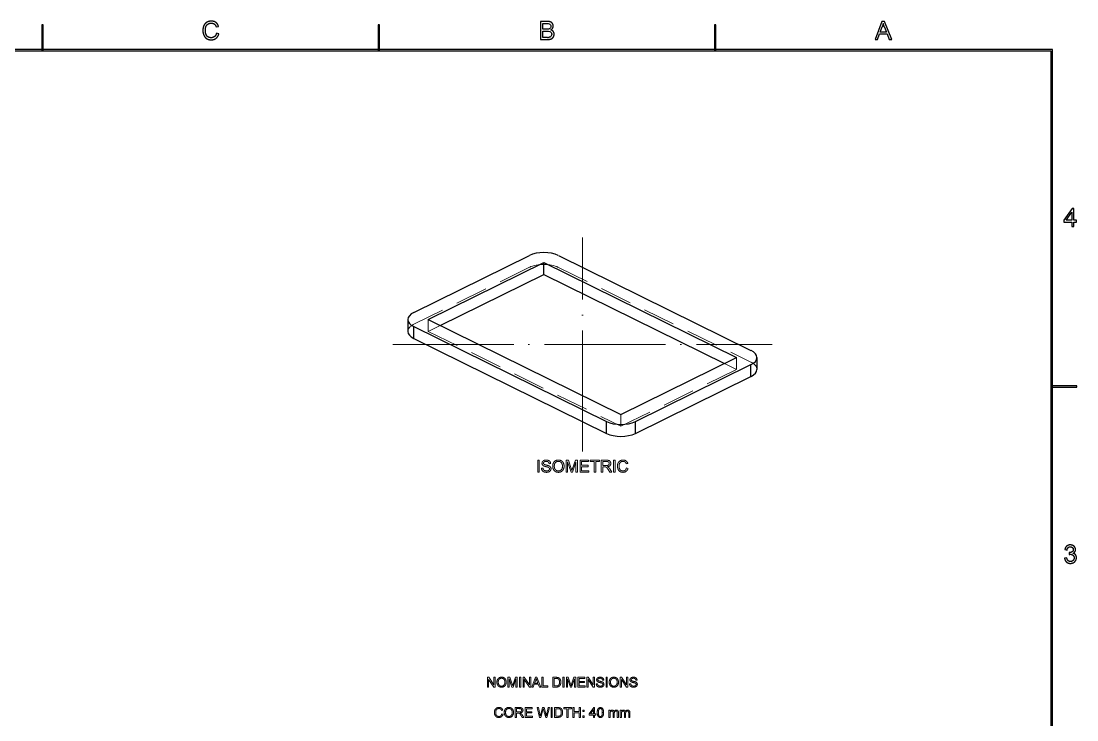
# Model space of a CAD drawing. Header units: millimetres. Extents: x -205 to 205, y -139 to 139.
# Drawn here: x -4.2 to 205, y 0.6 to 139.1 of the extents above; entities that cross this region are included whole.
import ezdxf

# ---------------------------------------------------------------- set-up
doc = ezdxf.new("R2010")
doc.units = ezdxf.units.MM
doc.linetypes.add('ACAD_ISO04W100', pattern=[30, 24, -3, 0, -3])
doc.linetypes.add('HIDDEN', pattern=[9.525, 6.35, -3.175])
for name, color, linetype, lineweight in [('center', 7, 'ACAD_ISO04W100', 13), ('dimensions', 7, 'Continuous', 18), ('hidden', 7, 'HIDDEN', 18), ('visible', 7, 'Continuous', 30)]:
    doc.layers.add(name, color=color, linetype=linetype, lineweight=lineweight)

msp = doc.modelspace()

# ---------------------------------------------------------------- linework, layer by layer
at = {"layer": 'center'}
for p, q in [((107, 53.79), (107, 96.21)), ((69.4, 75), (144.6, 75))]:
    msp.add_line(p, q, dxfattribs=at)
at = {"layer": 'dimensions'}
for p, q in [((98.14, 52.06), (98.14, 49.7)), ((98.45, 52.06), (98.14, 52.06)), ((98.45, 49.7), (98.45, 52.06)), ((99.19, 50.49), (98.9, 50.46)), ((100.41, 51.37), (100.71, 51.4)), ((103.76, 52.06), (103.76, 49.7)), ((104.23, 52.06), (103.76, 52.06)), ((104.06, 51.71), (104.75, 49.7)), ((104.06, 49.7), (104.06, 51.71)), ((104.79, 50.39), (104.23, 52.06)), ((105.6, 52.06), (105.03, 50.42)), ((105.03, 49.7), (105.72, 51.68)), ((106.02, 52.06), (105.6, 52.06)), ((105.72, 51.68), (105.72, 49.7)), ((106.02, 49.7), (106.02, 52.06)), ((106.53, 52.06), (106.53, 49.7)), ((108.24, 52.06), (106.53, 52.06)), ((106.84, 51.78), (108.24, 51.78)), ((106.84, 51.06), (106.84, 51.78)), ((108.15, 51.06), (106.84, 51.06)), ((106.84, 50.78), (108.15, 50.78)), ((106.84, 49.98), (106.84, 50.78)), ((108.15, 50.78), (108.15, 51.06)), ((108.24, 51.78), (108.24, 52.06)), ((108.55, 52.06), (108.55, 51.78)), ((110.42, 52.06), (108.55, 52.06)), ((108.55, 51.78), (109.32, 51.78)), ((109.32, 51.78), (109.32, 49.7)), ((109.64, 51.78), (110.42, 51.78)), ((109.64, 49.7), (109.64, 51.78)), ((110.42, 51.78), (110.42, 52.06)), ((110.74, 52.06), (110.74, 49.7)), ((111.79, 52.06), (110.74, 52.06)), ((111.06, 51.02), (111.06, 51.8)), ((111.06, 51.8), (111.8, 51.8)), ((111.73, 51.02), (111.06, 51.02)), ((111.06, 50.75), (111.42, 50.75)), ((111.06, 49.7), (111.06, 50.75)), ((112.82, 49.7), (112.41, 50.34)), ((113.17, 52.06), (113.17, 49.7)), ((113.49, 52.06), (113.17, 52.06)), ((113.49, 49.7), (113.49, 52.06)), ((115.69, 51.34), (116, 51.41)), ((116.04, 50.45), (115.72, 50.53)), ((98.14, 49.7), (98.45, 49.7)), ((103.76, 49.7), (104.06, 49.7)), ((104.75, 49.7), (105.03, 49.7)), ((105.72, 49.7), (106.02, 49.7)), ((106.53, 49.7), (108.29, 49.7)), ((108.29, 49.98), (106.84, 49.98)), ((108.29, 49.7), (108.29, 49.98)), ((109.32, 49.7), (109.64, 49.7)), ((110.74, 49.7), (111.06, 49.7)), ((112.12, 50.19), (112.43, 49.7)), ((112.43, 49.7), (112.82, 49.7)), ((113.17, 49.7), (113.49, 49.7)), ((88.18, 9.04), (88.18, 7.11)), ((88.44, 9.04), (88.18, 9.04)), ((88.42, 8.63), (89.44, 7.11)), ((88.42, 7.11), (88.42, 8.63)), ((89.46, 7.52), (88.44, 9.04)), ((89.46, 9.04), (89.46, 7.52)), ((89.7, 9.04), (89.46, 9.04)), ((89.7, 7.11), (89.7, 9.04)), ((92.22, 9.04), (92.22, 7.11)), ((92.61, 9.04), (92.22, 9.04)), ((92.47, 8.75), (93.03, 7.11)), ((92.47, 7.11), (92.47, 8.75)), ((93.07, 7.67), (92.61, 9.04)), ((93.72, 9.04), (93.26, 7.7)), ((93.26, 7.11), (93.82, 8.73)), ((94.07, 9.04), (93.72, 9.04)), ((93.82, 8.73), (93.82, 7.11)), ((94.07, 7.11), (94.07, 9.04)), ((94.52, 9.04), (94.52, 7.11)), ((94.78, 9.04), (94.52, 9.04)), ((94.78, 7.11), (94.78, 9.04)), ((95.23, 9.04), (95.23, 7.11)), ((95.49, 9.04), (95.23, 9.04)), ((95.47, 8.63), (96.49, 7.11)), ((95.47, 7.11), (95.47, 8.63)), ((96.51, 7.52), (95.49, 9.04)), ((96.51, 9.04), (96.51, 7.52)), ((96.75, 9.04), (96.51, 9.04)), ((96.75, 7.11), (96.75, 9.04)), ((97.71, 9.04), (96.97, 7.11)), ((97.53, 7.9), (97.74, 8.47)), ((97.99, 9.04), (97.71, 9.04)), ((97.98, 8.44), (98.18, 7.9)), ((98.78, 7.11), (97.99, 9.04)), ((98.97, 9.04), (98.97, 7.11)), ((99.23, 9.04), (98.97, 9.04)), ((99.23, 7.34), (99.23, 9.04)), ((101.13, 9.04), (101.13, 7.11)), ((101.8, 9.04), (101.13, 9.04)), ((101.39, 7.34), (101.39, 8.81)), ((101.39, 8.81), (101.8, 8.81)), ((103.13, 9.04), (103.13, 7.11)), ((103.38, 9.04), (103.13, 9.04)), ((103.38, 7.11), (103.38, 9.04)), ((103.83, 9.04), (103.83, 7.11)), ((104.21, 9.04), (103.83, 9.04)), ((104.07, 8.75), (104.63, 7.11)), ((104.07, 7.11), (104.07, 8.75)), ((104.67, 7.67), (104.21, 9.04)), ((105.33, 9.04), (104.86, 7.7)), ((104.86, 7.11), (105.42, 8.73)), ((105.67, 9.04), (105.33, 9.04)), ((105.42, 8.73), (105.42, 7.11)), ((105.67, 7.11), (105.67, 9.04)), ((106.09, 9.04), (106.09, 7.11)), ((107.49, 9.04), (106.09, 9.04)), ((106.34, 8.81), (107.49, 8.81)), ((106.34, 8.22), (106.34, 8.81)), ((107.49, 8.81), (107.49, 9.04)), ((107.88, 9.04), (107.88, 7.11)), ((108.14, 9.04), (107.88, 9.04)), ((108.13, 8.63), (109.14, 7.11)), ((108.13, 7.11), (108.13, 8.63)), ((109.16, 7.52), (108.14, 9.04)), ((109.16, 9.04), (109.16, 7.52)), ((109.4, 9.04), (109.16, 9.04)), ((109.4, 7.11), (109.4, 9.04)), ((110.98, 8.48), (111.23, 8.5)), ((111.68, 9.04), (111.68, 7.11)), ((111.93, 9.04), (111.68, 9.04)), ((111.93, 7.11), (111.93, 9.04)), ((114.48, 9.04), (114.48, 7.11)), ((114.74, 9.04), (114.48, 9.04)), ((114.73, 8.63), (115.74, 7.11)), ((114.73, 7.11), (114.73, 8.63)), ((115.76, 7.52), (114.74, 9.04)), ((115.76, 9.04), (115.76, 7.52)), ((116, 9.04), (115.76, 9.04)), ((116, 7.11), (116, 9.04)), ((117.58, 8.48), (117.83, 8.5)), ((88.18, 7.11), (88.42, 7.11)), ((89.44, 7.11), (89.7, 7.11)), ((92.22, 7.11), (92.47, 7.11)), ((93.03, 7.11), (93.26, 7.11)), ((93.82, 7.11), (94.07, 7.11)), ((94.52, 7.11), (94.78, 7.11)), ((95.23, 7.11), (95.47, 7.11)), ((96.49, 7.11), (96.75, 7.11)), ((96.97, 7.11), (97.24, 7.11)), ((97.24, 7.11), (97.45, 7.69)), ((97.45, 7.69), (98.26, 7.69)), ((98.18, 7.9), (97.53, 7.9)), ((98.26, 7.69), (98.49, 7.11)), ((98.49, 7.11), (98.78, 7.11)), ((98.97, 7.11), (100.18, 7.11)), ((100.18, 7.34), (99.23, 7.34)), ((100.18, 7.11), (100.18, 7.34)), ((101.13, 7.11), (101.83, 7.11)), ((101.8, 7.34), (101.39, 7.34)), ((103.13, 7.11), (103.38, 7.11)), ((103.83, 7.11), (104.07, 7.11)), ((104.63, 7.11), (104.86, 7.11)), ((105.42, 7.11), (105.67, 7.11)), ((106.09, 7.11), (107.53, 7.11)), ((107.41, 8.22), (106.34, 8.22)), ((106.34, 7.99), (107.41, 7.99)), ((106.34, 7.34), (106.34, 7.99)), ((107.53, 7.34), (106.34, 7.34)), ((107.41, 7.99), (107.41, 8.22)), ((107.53, 7.11), (107.53, 7.34)), ((107.88, 7.11), (108.13, 7.11)), ((109.14, 7.11), (109.4, 7.11)), ((109.99, 7.75), (109.75, 7.73)), ((111.68, 7.11), (111.93, 7.11)), ((114.48, 7.11), (114.73, 7.11)), ((115.74, 7.11), (116, 7.11)), ((116.59, 7.75), (116.35, 7.73)), ((90.98, 2.45), (91.23, 2.51)), ((93.69, 3.04), (93.69, 1.11)), ((94.54, 3.04), (93.69, 3.04)), ((93.94, 2.19), (93.94, 2.83)), ((93.94, 2.83), (94.55, 2.83)), ((94.49, 2.19), (93.94, 2.19)), ((95.64, 3.04), (95.64, 1.11)), ((97.04, 3.04), (95.64, 3.04)), ((95.89, 2.81), (97.04, 2.81)), ((95.89, 2.22), (95.89, 2.81)), ((96.96, 2.22), (95.89, 2.22)), ((96.96, 1.99), (96.96, 2.22)), ((97.04, 2.81), (97.04, 3.04)), ((98.01, 3.04), (98.52, 1.11)), ((98.27, 3.04), (98.01, 3.04)), ((98.57, 1.77), (98.27, 3.04)), ((99.1, 3.04), (98.73, 1.74)), ((98.78, 1.11), (99.19, 2.58)), ((99.41, 3.04), (99.1, 3.04)), ((99.31, 2.58), (99.72, 1.11)), ((99.69, 2.06), (99.41, 3.04)), ((100.24, 3.04), (99.93, 1.8)), ((99.96, 1.11), (100.49, 3.04)), ((100.49, 3.04), (100.24, 3.04)), ((100.78, 3.04), (100.78, 1.11)), ((101.03, 3.04), (100.78, 3.04)), ((101.03, 1.11), (101.03, 3.04)), ((101.48, 3.04), (101.48, 1.11)), ((102.15, 3.04), (101.48, 3.04)), ((101.74, 1.34), (101.74, 2.81)), ((101.74, 2.81), (102.14, 2.81)), ((103.29, 3.04), (103.29, 2.81)), ((104.82, 3.04), (103.29, 3.04)), ((103.29, 2.81), (103.92, 2.81)), ((103.92, 2.81), (103.92, 1.11)), ((104.18, 2.81), (104.82, 2.81)), ((104.18, 1.11), (104.18, 2.81)), ((104.82, 2.81), (104.82, 3.04)), ((105.09, 3.04), (105.09, 1.11)), ((105.35, 3.04), (105.09, 3.04)), ((105.35, 2.25), (105.35, 3.04)), ((106.35, 2.25), (105.35, 2.25)), ((106.35, 3.04), (106.35, 2.25)), ((106.61, 3.04), (106.35, 3.04)), ((106.61, 1.11), (106.61, 3.04)), ((107.07, 2.51), (107.07, 2.24)), ((107.34, 2.51), (107.07, 2.51)), ((107.07, 2.24), (107.34, 2.24)), ((107.34, 2.24), (107.34, 2.51)), ((109.24, 3.04), (108.36, 1.79)), ((108.59, 1.79), (109.2, 2.66)), ((109.2, 2.66), (109.2, 1.79)), ((109.43, 3.04), (109.24, 3.04)), ((109.43, 1.79), (109.43, 3.04)), ((112.25, 2.51), (112.25, 1.11)), ((112.47, 2.51), (112.25, 2.51)), ((112.47, 2.31), (112.47, 2.51)), ((114.5, 2.51), (114.5, 1.11)), ((114.72, 2.51), (114.5, 2.51)), ((114.72, 2.31), (114.72, 2.51)), ((91.27, 1.72), (91.01, 1.79)), ((93.69, 1.11), (93.94, 1.11)), ((93.94, 1.97), (94.24, 1.97)), ((93.94, 1.11), (93.94, 1.97)), ((94.81, 1.51), (95.07, 1.11)), ((95.39, 1.11), (95.05, 1.63)), ((95.07, 1.11), (95.39, 1.11)), ((95.64, 1.11), (97.08, 1.11)), ((95.89, 1.99), (96.96, 1.99)), ((95.89, 1.34), (95.89, 1.99)), ((97.08, 1.34), (95.89, 1.34)), ((97.08, 1.11), (97.08, 1.34)), ((98.52, 1.11), (98.78, 1.11)), ((99.72, 1.11), (99.96, 1.11)), ((100.78, 1.11), (101.03, 1.11)), ((101.48, 1.11), (102.18, 1.11)), ((102.15, 1.34), (101.74, 1.34)), ((103.92, 1.11), (104.18, 1.11)), ((105.09, 1.11), (105.35, 1.11)), ((105.35, 2.02), (106.35, 2.02)), ((105.35, 1.11), (105.35, 2.02)), ((106.35, 2.02), (106.35, 1.11)), ((106.35, 1.11), (106.61, 1.11)), ((107.07, 1.38), (107.07, 1.11)), ((107.34, 1.38), (107.07, 1.38)), ((107.07, 1.11), (107.34, 1.11)), ((107.34, 1.11), (107.34, 1.38)), ((108.36, 1.79), (108.36, 1.57)), ((108.36, 1.57), (109.2, 1.57)), ((109.2, 1.79), (108.59, 1.79)), ((109.2, 1.57), (109.2, 1.11)), ((109.2, 1.11), (109.43, 1.11)), ((109.69, 1.79), (109.43, 1.79)), ((109.43, 1.57), (109.69, 1.57)), ((109.43, 1.11), (109.43, 1.57)), ((109.69, 1.57), (109.69, 1.79)), ((112.25, 1.11), (112.49, 1.11)), ((112.49, 1.11), (112.49, 1.83)), ((113.09, 2.02), (113.09, 1.11)), ((113.09, 1.11), (113.32, 1.11)), ((113.32, 1.11), (113.32, 1.92)), ((113.92, 1.99), (113.92, 1.11)), ((113.92, 1.11), (114.15, 1.11)), ((114.15, 1.11), (114.15, 2.07)), ((114.5, 1.11), (114.74, 1.11)), ((114.74, 1.11), (114.74, 1.83)), ((115.34, 2.02), (115.34, 1.11)), ((115.34, 1.11), (115.57, 1.11)), ((115.57, 1.11), (115.57, 1.92)), ((116.17, 1.99), (116.17, 1.11)), ((116.17, 1.11), (116.4, 1.11)), ((116.4, 1.11), (116.4, 2.07))]:
    msp.add_line(p, q, dxfattribs=at)
for points in [[(99.03, 50.03), (98.9, 50.22), (98.9, 50.46)], [(98.99, 51.45), (98.99, 51.63), (99.09, 51.79)], [(99.07, 51.16), (98.99, 51.29), (98.99, 51.45)], [(99.32, 50.94), (99.15, 51.03), (99.07, 51.16)], [(99.09, 51.79), (99.19, 51.94), (99.39, 52.02)], [(99.19, 50.49), (99.21, 50.31), (99.29, 50.19)], [(99.42, 51.72), (99.29, 51.62), (99.29, 51.47)], [(99.29, 51.47), (99.29, 51.35), (99.38, 51.26)], [(99.78, 50.79), (99.45, 50.87), (99.32, 50.94)], [(99.38, 51.26), (99.47, 51.18), (99.85, 51.1)], [(99.39, 52.02), (99.58, 52.1), (99.82, 52.1)], [(99.83, 51.83), (99.55, 51.83), (99.42, 51.72)], [(100.2, 50.68), (100.11, 50.71), (99.78, 50.79)], [(99.82, 52.1), (100.08, 52.1), (100.28, 52.02)], [(100.24, 51.71), (100.11, 51.83), (99.83, 51.83)], [(99.85, 51.1), (100.23, 51.01), (100.38, 50.94)], [(100.41, 50.54), (100.35, 50.62), (100.2, 50.68)], [(100.41, 51.37), (100.38, 51.6), (100.24, 51.71)], [(100.28, 52.02), (100.48, 51.93), (100.59, 51.77)], [(100.38, 50.94), (100.58, 50.85), (100.68, 50.7)], [(100.48, 50.34), (100.48, 50.45), (100.41, 50.54)], [(100.41, 50.14), (100.48, 50.23), (100.48, 50.34)], [(100.59, 51.77), (100.7, 51.61), (100.71, 51.4)], [(100.78, 50.37), (100.78, 50.18), (100.67, 50.01)], [(100.68, 50.7), (100.78, 50.56), (100.78, 50.37)], [(101.11, 50.85), (101.11, 51.44), (101.43, 51.77)], [(101.25, 50.26), (101.11, 50.54), (101.11, 50.85)], [(101.64, 49.82), (101.38, 49.98), (101.25, 50.26)], [(101.43, 51.77), (101.74, 52.1), (102.24, 52.1)], [(101.67, 51.61), (101.43, 51.38), (101.43, 50.85)], [(101.43, 50.85), (101.43, 50.42), (101.66, 50.17)], [(102.24, 51.84), (101.91, 51.84), (101.67, 51.61)], [(102.24, 52.1), (102.57, 52.1), (102.83, 51.95)], [(102.66, 51.72), (102.48, 51.84), (102.24, 51.84)], [(102.95, 51.38), (102.85, 51.6), (102.66, 51.72)], [(103.22, 50.24), (103.08, 49.95), (102.81, 49.81)], [(102.82, 50.18), (103.05, 50.42), (103.05, 50.88)], [(102.83, 51.95), (103.09, 51.79), (103.23, 51.51)], [(103.05, 50.88), (103.05, 51.17), (102.95, 51.38)], [(103.37, 50.88), (103.37, 50.52), (103.22, 50.24)], [(103.23, 51.51), (103.37, 51.23), (103.37, 50.88)], [(104.79, 50.39), (104.87, 50.16), (104.91, 50.04)], [(104.91, 50.04), (104.95, 50.17), (105.03, 50.42)], [(111.59, 50.74), (111.54, 50.75), (111.42, 50.75)], [(111.73, 50.68), (111.66, 50.72), (111.59, 50.74)], [(111.73, 51.02), (111.94, 51.02), (112.06, 51.06)], [(111.89, 50.52), (111.8, 50.63), (111.73, 50.68)], [(111.79, 52.06), (112.11, 52.06), (112.27, 52)], [(112.19, 51.69), (112.07, 51.8), (111.8, 51.8)], [(112.12, 50.19), (111.98, 50.4), (111.89, 50.52)], [(112.47, 50.99), (112.31, 50.82), (111.97, 50.78)], [(111.97, 50.78), (112.09, 50.72), (112.15, 50.66)], [(112.06, 51.06), (112.18, 51.11), (112.25, 51.21)], [(112.15, 50.66), (112.29, 50.53), (112.41, 50.34)], [(112.31, 51.42), (112.31, 51.59), (112.19, 51.69)], [(112.25, 51.21), (112.31, 51.3), (112.31, 51.42)], [(112.27, 52), (112.44, 51.94), (112.53, 51.77)], [(112.63, 51.42), (112.63, 51.17), (112.47, 50.99)], [(112.53, 51.77), (112.63, 51.61), (112.63, 51.42)], [(113.95, 50.9), (113.95, 51.27), (114.09, 51.54)], [(114.07, 50.27), (113.95, 50.56), (113.95, 50.9)], [(114.44, 49.82), (114.2, 49.97), (114.07, 50.27)], [(114.09, 51.54), (114.23, 51.82), (114.49, 51.96)], [(114.34, 51.35), (114.27, 51.13), (114.27, 50.9)], [(114.27, 50.9), (114.27, 50.6), (114.36, 50.37)], [(114.6, 51.71), (114.42, 51.57), (114.34, 51.35)], [(114.36, 50.37), (114.45, 50.15), (114.63, 50.04)], [(114.49, 51.96), (114.75, 52.1), (115.06, 52.1)], [(115.06, 51.84), (114.78, 51.84), (114.6, 51.71)], [(115.06, 52.1), (115.42, 52.1), (115.66, 51.92)], [(115.45, 51.72), (115.29, 51.84), (115.06, 51.84)], [(115.69, 51.34), (115.61, 51.6), (115.45, 51.72)], [(115.48, 50.08), (115.66, 50.23), (115.72, 50.53)], [(115.66, 51.92), (115.9, 51.74), (116, 51.41)], [(116.04, 50.45), (115.94, 50.06), (115.68, 49.86)], [(99.37, 49.75), (99.15, 49.85), (99.03, 50.03)], [(99.29, 50.19), (99.37, 50.08), (99.53, 50.01)], [(99.91, 49.66), (99.58, 49.66), (99.37, 49.75)], [(99.53, 50.01), (99.69, 49.94), (99.89, 49.94)], [(99.89, 49.94), (100.07, 49.94), (100.21, 49.99)], [(100.36, 49.75), (100.16, 49.66), (99.91, 49.66)], [(100.21, 49.99), (100.34, 50.05), (100.41, 50.14)], [(100.67, 50.01), (100.56, 49.85), (100.36, 49.75)], [(102.24, 49.66), (101.91, 49.66), (101.64, 49.82)], [(101.66, 50.17), (101.89, 49.93), (102.24, 49.93)], [(102.24, 49.93), (102.59, 49.93), (102.82, 50.18)], [(102.81, 49.81), (102.55, 49.66), (102.24, 49.66)], [(115.06, 49.66), (114.68, 49.66), (114.44, 49.82)], [(114.63, 50.04), (114.82, 49.93), (115.03, 49.93)], [(115.03, 49.93), (115.3, 49.93), (115.48, 50.08)], [(115.68, 49.86), (115.43, 49.66), (115.06, 49.66)], [(90.05, 8.05), (90.05, 8.53), (90.31, 8.8)], [(90.31, 8.8), (90.57, 9.08), (90.98, 9.08)], [(90.51, 8.67), (90.32, 8.48), (90.32, 8.05)], [(90.98, 8.85), (90.71, 8.85), (90.51, 8.67)], [(90.98, 9.08), (91.25, 9.08), (91.46, 8.95)], [(91.33, 8.76), (91.17, 8.85), (90.98, 8.85)], [(91.56, 8.49), (91.48, 8.66), (91.33, 8.76)], [(91.46, 8.95), (91.68, 8.82), (91.79, 8.59)], [(91.64, 8.07), (91.64, 8.31), (91.56, 8.49)], [(91.79, 8.59), (91.9, 8.36), (91.9, 8.07)], [(97.84, 8.84), (97.81, 8.65), (97.74, 8.47)], [(97.98, 8.44), (97.89, 8.68), (97.84, 8.84)], [(101.8, 9.04), (102.02, 9.04), (102.14, 9.01)], [(102.13, 8.77), (102.02, 8.81), (101.8, 8.81)], [(102.37, 8.56), (102.27, 8.72), (102.13, 8.77)], [(102.14, 9.01), (102.31, 8.97), (102.43, 8.87)], [(102.47, 8.09), (102.47, 8.39), (102.37, 8.56)], [(102.43, 8.87), (102.58, 8.75), (102.66, 8.54)], [(102.66, 8.54), (102.73, 8.34), (102.73, 8.09)], [(109.82, 8.54), (109.82, 8.69), (109.9, 8.81)], [(109.89, 8.3), (109.82, 8.41), (109.82, 8.54)], [(109.9, 8.81), (109.99, 8.94), (110.15, 9.01)], [(110.17, 8.76), (110.07, 8.68), (110.07, 8.56)], [(110.07, 8.56), (110.07, 8.45), (110.14, 8.39)], [(110.14, 8.39), (110.22, 8.32), (110.53, 8.25)], [(110.15, 9.01), (110.31, 9.07), (110.5, 9.07)], [(110.51, 8.85), (110.28, 8.85), (110.17, 8.76)], [(110.5, 9.07), (110.72, 9.07), (110.88, 9)], [(110.85, 8.75), (110.73, 8.85), (110.51, 8.85)], [(110.98, 8.48), (110.96, 8.66), (110.85, 8.75)], [(110.88, 9), (111.04, 8.94), (111.13, 8.8)], [(111.13, 8.8), (111.22, 8.67), (111.23, 8.5)], [(112.31, 8.05), (112.31, 8.53), (112.56, 8.8)], [(112.56, 8.8), (112.82, 9.08), (113.23, 9.08)], [(112.77, 8.67), (112.57, 8.48), (112.57, 8.05)], [(113.23, 8.85), (112.96, 8.85), (112.77, 8.67)], [(113.23, 9.08), (113.5, 9.08), (113.71, 8.95)], [(113.58, 8.76), (113.42, 8.85), (113.23, 8.85)], [(113.81, 8.49), (113.73, 8.66), (113.58, 8.76)], [(113.71, 8.95), (113.93, 8.82), (114.04, 8.59)], [(113.89, 8.07), (113.89, 8.31), (113.81, 8.49)], [(114.04, 8.59), (114.15, 8.36), (114.15, 8.07)], [(116.42, 8.54), (116.42, 8.69), (116.5, 8.81)], [(116.49, 8.3), (116.42, 8.41), (116.42, 8.54)], [(116.5, 8.81), (116.59, 8.94), (116.75, 9.01)], [(116.77, 8.76), (116.67, 8.68), (116.67, 8.56)], [(116.67, 8.56), (116.67, 8.45), (116.74, 8.39)], [(116.74, 8.39), (116.82, 8.32), (117.13, 8.25)], [(116.75, 9.01), (116.91, 9.07), (117.1, 9.07)], [(117.11, 8.85), (116.88, 8.85), (116.77, 8.76)], [(117.1, 9.07), (117.32, 9.07), (117.48, 9)], [(117.45, 8.75), (117.33, 8.85), (117.11, 8.85)], [(117.58, 8.48), (117.56, 8.66), (117.45, 8.75)], [(117.48, 9), (117.64, 8.94), (117.73, 8.8)], [(117.73, 8.8), (117.82, 8.67), (117.83, 8.5)], [(90.16, 7.57), (90.05, 7.79), (90.05, 8.05)], [(90.49, 7.21), (90.28, 7.34), (90.16, 7.57)], [(90.32, 8.05), (90.32, 7.7), (90.51, 7.5)], [(90.98, 7.08), (90.7, 7.08), (90.49, 7.21)], [(90.51, 7.5), (90.69, 7.29), (90.98, 7.29)], [(90.98, 7.29), (91.27, 7.29), (91.45, 7.5)], [(91.45, 7.19), (91.23, 7.08), (90.98, 7.08)], [(91.45, 7.5), (91.64, 7.7), (91.64, 8.07)], [(91.78, 7.55), (91.66, 7.31), (91.45, 7.19)], [(91.9, 8.07), (91.9, 7.78), (91.78, 7.55)], [(93.07, 7.67), (93.13, 7.48), (93.16, 7.39)], [(93.16, 7.39), (93.19, 7.49), (93.26, 7.7)], [(101.8, 7.34), (101.99, 7.34), (102.1, 7.37)], [(102.14, 7.14), (102.01, 7.11), (101.83, 7.11)], [(102.1, 7.37), (102.21, 7.41), (102.27, 7.47)], [(102.37, 7.24), (102.28, 7.17), (102.14, 7.14)], [(102.27, 7.47), (102.37, 7.56), (102.42, 7.72)], [(102.55, 7.41), (102.47, 7.3), (102.37, 7.24)], [(102.42, 7.72), (102.47, 7.87), (102.47, 8.09)], [(102.68, 7.69), (102.63, 7.52), (102.55, 7.41)], [(102.73, 8.09), (102.73, 7.86), (102.68, 7.69)], [(104.67, 7.67), (104.73, 7.48), (104.76, 7.39)], [(104.76, 7.39), (104.79, 7.49), (104.86, 7.7)], [(109.85, 7.38), (109.75, 7.54), (109.75, 7.73)], [(110.13, 7.15), (109.95, 7.23), (109.85, 7.38)], [(110.09, 8.12), (109.96, 8.19), (109.89, 8.3)], [(109.99, 7.75), (110, 7.61), (110.07, 7.51)], [(110.07, 7.51), (110.13, 7.42), (110.26, 7.36)], [(110.47, 8), (110.2, 8.06), (110.09, 8.12)], [(110.57, 7.08), (110.31, 7.08), (110.13, 7.15)], [(110.26, 7.36), (110.39, 7.3), (110.56, 7.3)], [(110.81, 7.91), (110.73, 7.94), (110.47, 8)], [(110.53, 8.25), (110.84, 8.18), (110.95, 8.13)], [(110.56, 7.3), (110.7, 7.3), (110.82, 7.35)], [(110.94, 7.15), (110.78, 7.08), (110.57, 7.08)], [(110.99, 7.79), (110.93, 7.86), (110.81, 7.91)], [(110.82, 7.35), (110.93, 7.39), (110.98, 7.47)], [(111.2, 7.36), (111.11, 7.23), (110.94, 7.15)], [(110.95, 8.13), (111.12, 8.05), (111.2, 7.93)], [(110.98, 7.47), (111.04, 7.54), (111.04, 7.63)], [(111.04, 7.63), (111.04, 7.72), (110.99, 7.79)], [(111.2, 7.93), (111.28, 7.81), (111.28, 7.65)], [(111.28, 7.65), (111.28, 7.5), (111.2, 7.36)], [(112.42, 7.57), (112.31, 7.79), (112.31, 8.05)], [(112.74, 7.21), (112.53, 7.34), (112.42, 7.57)], [(112.57, 8.05), (112.57, 7.7), (112.76, 7.5)], [(113.23, 7.08), (112.96, 7.08), (112.74, 7.21)], [(112.76, 7.5), (112.95, 7.29), (113.23, 7.29)], [(113.23, 7.29), (113.52, 7.29), (113.7, 7.5)], [(113.7, 7.19), (113.48, 7.08), (113.23, 7.08)], [(113.7, 7.5), (113.89, 7.7), (113.89, 8.07)], [(114.04, 7.55), (113.92, 7.31), (113.7, 7.19)], [(114.15, 8.07), (114.15, 7.78), (114.04, 7.55)], [(116.45, 7.38), (116.35, 7.54), (116.35, 7.73)], [(116.73, 7.15), (116.55, 7.23), (116.45, 7.38)], [(116.7, 8.12), (116.56, 8.19), (116.49, 8.3)], [(116.59, 7.75), (116.61, 7.61), (116.67, 7.51)], [(116.67, 7.51), (116.73, 7.42), (116.86, 7.36)], [(117.07, 8), (116.8, 8.06), (116.7, 8.12)], [(117.17, 7.08), (116.91, 7.08), (116.73, 7.15)], [(116.86, 7.36), (116.99, 7.3), (117.16, 7.3)], [(117.41, 7.91), (117.33, 7.94), (117.07, 8)], [(117.13, 8.25), (117.44, 8.18), (117.56, 8.13)], [(117.16, 7.3), (117.31, 7.3), (117.42, 7.35)], [(117.54, 7.15), (117.38, 7.08), (117.17, 7.08)], [(117.59, 7.79), (117.53, 7.86), (117.41, 7.91)], [(117.42, 7.35), (117.53, 7.39), (117.58, 7.47)], [(117.8, 7.36), (117.71, 7.23), (117.54, 7.15)], [(117.56, 8.13), (117.72, 8.05), (117.81, 7.93)], [(117.58, 7.47), (117.64, 7.54), (117.64, 7.63)], [(117.64, 7.63), (117.64, 7.72), (117.59, 7.79)], [(117.89, 7.65), (117.89, 7.5), (117.8, 7.36)], [(117.81, 7.93), (117.89, 7.81), (117.89, 7.65)], [(89.56, 2.09), (89.56, 2.39), (89.67, 2.62)], [(89.67, 2.62), (89.79, 2.84), (90, 2.96)], [(89.88, 2.46), (89.82, 2.28), (89.82, 2.09)], [(90.09, 2.75), (89.94, 2.64), (89.88, 2.46)], [(90, 2.96), (90.22, 3.07), (90.47, 3.07)], [(90.47, 2.85), (90.24, 2.85), (90.09, 2.75)], [(90.47, 3.07), (90.76, 3.07), (90.96, 2.93)], [(90.79, 2.76), (90.66, 2.85), (90.47, 2.85)], [(90.98, 2.45), (90.92, 2.66), (90.79, 2.76)], [(90.96, 2.93), (91.16, 2.78), (91.23, 2.51)], [(91.51, 2.05), (91.51, 2.53), (91.76, 2.8)], [(91.76, 2.8), (92.02, 3.08), (92.43, 3.08)], [(91.96, 2.67), (91.77, 2.48), (91.77, 2.05)], [(92.43, 2.85), (92.16, 2.85), (91.96, 2.67)], [(92.43, 3.08), (92.7, 3.08), (92.91, 2.95)], [(92.78, 2.76), (92.62, 2.85), (92.43, 2.85)], [(93.01, 2.49), (92.93, 2.66), (92.78, 2.76)], [(92.91, 2.95), (93.13, 2.82), (93.24, 2.59)], [(93.09, 2.07), (93.09, 2.31), (93.01, 2.49)], [(93.24, 2.59), (93.35, 2.36), (93.35, 2.07)], [(94.49, 2.19), (94.67, 2.19), (94.77, 2.22)], [(94.54, 3.04), (94.8, 3.04), (94.94, 2.99)], [(94.87, 2.74), (94.77, 2.83), (94.55, 2.83)], [(95.1, 2.17), (94.97, 2.03), (94.69, 1.99)], [(94.77, 2.22), (94.87, 2.26), (94.92, 2.34)], [(94.97, 2.51), (94.97, 2.65), (94.87, 2.74)], [(94.92, 2.34), (94.97, 2.42), (94.97, 2.51)], [(94.94, 2.99), (95.07, 2.94), (95.15, 2.8)], [(95.23, 2.51), (95.23, 2.31), (95.1, 2.17)], [(95.15, 2.8), (95.23, 2.67), (95.23, 2.51)], [(99.25, 2.81), (99.22, 2.67), (99.19, 2.58)], [(99.31, 2.58), (99.26, 2.77), (99.25, 2.81)], [(102.48, 2.77), (102.37, 2.81), (102.14, 2.81)], [(102.15, 3.04), (102.37, 3.04), (102.49, 3.01)], [(102.72, 2.56), (102.62, 2.72), (102.48, 2.77)], [(102.49, 3.01), (102.66, 2.97), (102.78, 2.87)], [(102.82, 2.09), (102.82, 2.39), (102.72, 2.56)], [(102.78, 2.87), (102.93, 2.75), (103, 2.54)], [(103, 2.54), (103.08, 2.34), (103.08, 2.09)], [(109.94, 2.06), (109.94, 2.4), (110.01, 2.61)], [(110.01, 2.61), (110.08, 2.82), (110.22, 2.94)], [(110.3, 2.71), (110.18, 2.54), (110.18, 2.06)], [(110.22, 2.94), (110.36, 3.05), (110.57, 3.05)], [(110.56, 2.85), (110.4, 2.85), (110.3, 2.71)], [(110.84, 2.7), (110.73, 2.85), (110.56, 2.85)], [(110.57, 3.05), (110.72, 3.05), (110.84, 2.99)], [(110.84, 2.99), (110.96, 2.92), (111.03, 2.81)], [(110.95, 2.06), (110.95, 2.54), (110.84, 2.7)], [(111.03, 2.81), (111.11, 2.69), (111.15, 2.52)], [(111.15, 2.52), (111.2, 2.35), (111.2, 2.06)], [(112.47, 2.31), (112.53, 2.41), (112.64, 2.48)], [(112.53, 2.13), (112.49, 2.03), (112.49, 1.83)], [(112.65, 2.28), (112.57, 2.23), (112.53, 2.13)], [(112.64, 2.48), (112.75, 2.54), (112.89, 2.54)], [(112.84, 2.33), (112.74, 2.33), (112.65, 2.28)], [(113.03, 2.26), (112.97, 2.33), (112.84, 2.33)], [(112.89, 2.54), (113.05, 2.54), (113.15, 2.48)], [(113.09, 2.02), (113.09, 2.18), (113.03, 2.26)], [(113.15, 2.48), (113.25, 2.41), (113.29, 2.29)], [(113.29, 2.29), (113.45, 2.54), (113.72, 2.54)], [(113.42, 2.24), (113.32, 2.14), (113.32, 1.92)], [(113.67, 2.33), (113.52, 2.33), (113.42, 2.24)], [(113.81, 2.3), (113.75, 2.33), (113.67, 2.33)], [(113.72, 2.54), (113.93, 2.54), (114.04, 2.42)], [(113.89, 2.2), (113.87, 2.26), (113.81, 2.3)], [(113.92, 1.99), (113.92, 2.13), (113.89, 2.2)], [(114.04, 2.42), (114.15, 2.31), (114.15, 2.07)], [(114.72, 2.31), (114.78, 2.41), (114.89, 2.48)], [(114.78, 2.13), (114.74, 2.03), (114.74, 1.83)], [(114.9, 2.28), (114.82, 2.23), (114.78, 2.13)], [(114.89, 2.48), (115, 2.54), (115.14, 2.54)], [(115.09, 2.33), (114.99, 2.33), (114.9, 2.28)], [(115.28, 2.26), (115.22, 2.33), (115.09, 2.33)], [(115.14, 2.54), (115.3, 2.54), (115.4, 2.48)], [(115.34, 2.02), (115.34, 2.18), (115.28, 2.26)], [(115.4, 2.48), (115.5, 2.41), (115.54, 2.29)], [(115.54, 2.29), (115.7, 2.54), (115.97, 2.54)], [(115.67, 2.24), (115.57, 2.14), (115.57, 1.92)], [(115.92, 2.33), (115.77, 2.33), (115.67, 2.24)], [(116.06, 2.3), (116, 2.33), (115.92, 2.33)], [(115.97, 2.54), (116.18, 2.54), (116.29, 2.42)], [(116.14, 2.2), (116.12, 2.26), (116.06, 2.3)], [(116.17, 1.99), (116.17, 2.13), (116.14, 2.2)], [(116.29, 2.42), (116.4, 2.31), (116.4, 2.07)], [(89.66, 1.57), (89.56, 1.81), (89.56, 2.09)], [(89.96, 1.2), (89.76, 1.33), (89.66, 1.57)], [(89.82, 2.09), (89.82, 1.84), (89.89, 1.66)], [(89.89, 1.66), (89.97, 1.48), (90.12, 1.38)], [(90.47, 1.08), (90.16, 1.08), (89.96, 1.2)], [(90.12, 1.38), (90.27, 1.29), (90.45, 1.29)], [(90.45, 1.29), (90.66, 1.29), (90.81, 1.42)], [(90.98, 1.24), (90.77, 1.08), (90.47, 1.08)], [(90.81, 1.42), (90.96, 1.54), (91.01, 1.79)], [(91.27, 1.72), (91.19, 1.41), (90.98, 1.24)], [(91.62, 1.57), (91.51, 1.79), (91.51, 2.05)], [(91.94, 1.21), (91.73, 1.34), (91.62, 1.57)], [(91.77, 2.05), (91.77, 1.7), (91.96, 1.5)], [(92.43, 1.08), (92.16, 1.08), (91.94, 1.21)], [(91.96, 1.5), (92.14, 1.29), (92.43, 1.29)], [(92.43, 1.29), (92.72, 1.29), (92.9, 1.5)], [(92.9, 1.19), (92.68, 1.08), (92.43, 1.08)], [(92.9, 1.5), (93.09, 1.7), (93.09, 2.07)], [(93.23, 1.55), (93.12, 1.31), (92.9, 1.19)], [(93.35, 2.07), (93.35, 1.78), (93.23, 1.55)], [(94.38, 1.96), (94.34, 1.97), (94.24, 1.97)], [(94.5, 1.91), (94.44, 1.94), (94.38, 1.96)], [(94.63, 1.78), (94.56, 1.87), (94.5, 1.91)], [(94.81, 1.51), (94.7, 1.68), (94.63, 1.78)], [(94.69, 1.99), (94.79, 1.94), (94.84, 1.89)], [(94.84, 1.89), (94.95, 1.79), (95.05, 1.63)], [(98.57, 1.77), (98.61, 1.57), (98.65, 1.38)], [(98.65, 1.38), (98.72, 1.69), (98.73, 1.74)], [(99.69, 2.06), (99.79, 1.7), (99.84, 1.38)], [(99.84, 1.38), (99.87, 1.56), (99.93, 1.8)], [(102.15, 1.34), (102.34, 1.34), (102.45, 1.37)], [(102.49, 1.14), (102.36, 1.11), (102.18, 1.11)], [(102.45, 1.37), (102.56, 1.41), (102.62, 1.47)], [(102.72, 1.24), (102.63, 1.17), (102.49, 1.14)], [(102.62, 1.47), (102.72, 1.56), (102.77, 1.72)], [(102.9, 1.41), (102.82, 1.3), (102.72, 1.24)], [(102.77, 1.72), (102.82, 1.87), (102.82, 2.09)], [(103.03, 1.69), (102.98, 1.52), (102.9, 1.41)], [(103.08, 2.09), (103.08, 1.86), (103.03, 1.69)], [(110.13, 1.28), (109.94, 1.52), (109.94, 2.06)], [(110.57, 1.08), (110.29, 1.08), (110.13, 1.28)], [(110.18, 2.06), (110.18, 1.59), (110.29, 1.43)], [(110.29, 1.43), (110.4, 1.27), (110.57, 1.27)], [(110.57, 1.27), (110.73, 1.27), (110.84, 1.43)], [(110.92, 1.19), (110.78, 1.08), (110.57, 1.08)], [(110.84, 1.43), (110.95, 1.59), (110.95, 2.06)], [(111.13, 1.51), (111.06, 1.3), (110.92, 1.19)], [(111.2, 2.06), (111.2, 1.72), (111.13, 1.51)]]:
    msp.add_open_spline(points, degree=2, dxfattribs=at)
at = {"layer": 'hidden'}
for p, q in [((73.59, 79), (96.5, 90.28)), ((102.23, 90.28), (140.41, 71.47)), ((76.45, 77.59), (76.45, 79.94)), ((76.45, 77.59), (78.84, 78.76)), ((76.45, 77.59), (114.64, 58.78)), ((135.16, 71.24), (137.55, 70.06)), ((137.55, 70.06), (137.55, 72.41)), ((114.64, 58.78), (137.55, 70.06)), ((114.64, 58.78), (114.64, 61.13))]:
    msp.add_line(p, q, dxfattribs=at)
for centre, start_param, end_param in [((99.36, 88.87), -2.356194, -0.785398), ((76.45, 77.59), -0.785398, 0), ((137.55, 70.06), -3.141593, -2.356194)]:
    msp.add_ellipse(centre, major_axis=(-4.05, 0), ratio=0.492366, start_param=start_param, end_param=end_param, dxfattribs=at)
at = {"layer": 'visible'}
for p, q in [((-0.14, 138.33), (-0.14, 133.33)), ((0.14, 138.33), (-0.14, 138.33)), ((0.14, 133.33), (0.14, 138.33)), ((66.53, 138.33), (66.53, 133.33)), ((66.81, 138.33), (66.53, 138.33)), ((66.81, 133.33), (66.81, 138.33)), ((98.7, 139.01), (98.7, 135.43)), ((100.04, 139.01), (98.7, 139.01)), ((99.17, 137.51), (99.17, 138.59)), ((99.17, 138.59), (99.89, 138.59)), ((133.19, 138.33), (133.19, 133.33)), ((133.47, 138.33), (133.19, 138.33)), ((133.47, 133.33), (133.47, 138.33)), ((166.37, 139.01), (164.99, 135.43)), ((166.88, 139.01), (166.37, 139.01)), ((168.34, 135.43), (166.88, 139.01)), ((34.41, 137.92), (34.88, 138.03)), ((34.94, 136.57), (34.47, 136.69)), ((99.95, 137.51), (99.17, 137.51)), ((99.17, 135.85), (99.17, 137.08)), ((99.17, 137.08), (100, 137.08)), ((165.49, 135.43), (165.89, 136.52)), ((165.89, 136.52), (167.38, 136.52)), ((166.02, 136.9), (166.42, 137.95)), ((167.24, 136.9), (166.02, 136.9)), ((166.86, 137.89), (167.24, 136.9)), ((167.38, 136.52), (167.8, 135.43)), ((98.7, 135.43), (100.06, 135.43)), ((100.06, 135.85), (99.17, 135.85)), ((164.99, 135.43), (165.49, 135.43)), ((167.8, 135.43), (168.34, 135.43)), ((200.14, 133.47), (-200.14, 133.47)), ((-199.86, 133.19), (199.86, 133.19)), ((-0.14, 133.33), (0.14, 133.33)), ((66.53, 133.33), (66.81, 133.33)), ((133.19, 133.33), (133.47, 133.33)), ((199.86, 133.19), (199.86, -133.19)), ((200.14, -133.47), (200.14, 133.47)), ((204.06, 101.93), (202.42, 99.61)), ((202.86, 99.61), (203.98, 101.22)), ((203.98, 101.22), (203.98, 99.61)), ((204.42, 101.93), (204.06, 101.93)), ((204.42, 99.61), (204.42, 101.93)), ((202.42, 99.61), (202.42, 99.21)), ((202.42, 99.21), (203.98, 99.21)), ((203.98, 99.61), (202.86, 99.61)), ((203.98, 99.21), (203.98, 98.35)), ((203.98, 98.35), (204.42, 98.35)), ((204.9, 99.61), (204.42, 99.61)), ((204.42, 99.21), (204.9, 99.21)), ((204.42, 98.35), (204.42, 99.21)), ((204.9, 99.21), (204.9, 99.61)), ((73.59, 81.35), (96.5, 92.63)), ((102.23, 92.63), (140.41, 73.82)), ((76.45, 79.94), (99.36, 91.22)), ((99.36, 88.87), (99.36, 91.22)), ((99.36, 91.22), (137.55, 72.41)), ((78.84, 78.76), (99.36, 88.87)), ((99.36, 88.87), (135.16, 71.24)), ((72.4, 79.94), (72.4, 77.59)), ((76.45, 79.94), (114.64, 61.13)), ((73.59, 78.53), (111.77, 59.72)), ((73.59, 76.18), (73.59, 78.53)), ((73.59, 76.18), (111.77, 57.37)), ((114.64, 61.13), (137.55, 72.41)), ((141.6, 72.41), (141.6, 70.06)), ((117.5, 59.72), (140.41, 71)), ((140.41, 68.65), (140.41, 71)), ((117.5, 57.37), (140.41, 68.65)), ((205, 66.81), (200, 66.81)), ((200, 66.81), (200, 66.53)), ((200, 66.53), (205, 66.53)), ((205, 66.53), (205, 66.81)), ((111.77, 57.37), (111.77, 59.72)), ((117.5, 57.37), (117.5, 59.72)), ((202.61, 34.35), (203.05, 34.27)), ((203.49, 33.76), (203.44, 33.38)), ((203.01, 32.69), (202.57, 32.63))]:
    msp.add_line(p, q, dxfattribs=at)
for centre, start_param, end_param in [((99.36, 91.22), -2.356194, -0.785398), ((76.45, 79.94), -0.785398, 0), ((76.45, 79.94), -6.283185, -5.497787), ((76.45, 77.59), -6.283185, -5.497787), ((137.55, 72.41), -3.141593, -2.356194), ((137.55, 72.41), -3.926991, -3.141593), ((137.55, 70.06), -3.926991, -3.141593), ((114.64, 61.13), -5.497787, -3.926991), ((114.64, 58.78), -5.497787, -3.926991)]:
    msp.add_ellipse(centre, major_axis=(-4.05, 0), ratio=0.492366, start_param=start_param, end_param=end_param, dxfattribs=at)
for points, degree, knots in [([(34.88, 138.03), (34.74, 138.52), (34.37, 138.8), (34, 139.07), (33.47, 139.07), (32.99, 139.07), (32.6, 138.86), (32.2, 138.64), (31.99, 138.22), (31.78, 137.81), (31.78, 137.25), (31.78, 136.74), (31.97, 136.29), (32.16, 135.84), (32.52, 135.61), (32.88, 135.37), (33.46, 135.37), (34.02, 135.37), (34.41, 135.68), (34.79, 135.98), (34.94, 136.57)], 2, [0, 0, 0, 1, 1, 2, 2, 2.881818, 2.881818, 3.763636, 3.763636, 4.645455, 4.645455, 5.454109, 5.454109, 6.262763, 6.262763, 7.071417, 7.071417, 7.852775, 7.852775, 8.634133, 8.634133, 8.634133]), ([(34.47, 136.69), (34.37, 136.23), (34.09, 136.01), (33.82, 135.78), (33.42, 135.78), (33.09, 135.78), (32.81, 135.94), (32.53, 136.11), (32.4, 136.45), (32.27, 136.79), (32.27, 137.25), (32.27, 137.6), (32.38, 137.94), (32.49, 138.27), (32.77, 138.47), (33.04, 138.67), (33.46, 138.67), (33.82, 138.67), (34.05, 138.49), (34.29, 138.31), (34.41, 137.92)], 2, [0, 0, 0, 1, 1, 2, 2, 2.822086, 2.822086, 3.644172, 3.644172, 4.466258, 4.466258, 5.103704, 5.103704, 5.74115, 5.74115, 6.378597, 6.378597, 6.933062, 6.933062, 7.487527, 7.487527, 7.487527]), ([(99.89, 138.59), (100.14, 138.59), (100.33, 138.57), (100.43, 138.54), (100.54, 138.51), (100.62, 138.44), (100.68, 138.35), (100.73, 138.26), (100.76, 138.16), (100.76, 138.04), (100.76, 137.79), (100.64, 137.62), (100.4, 137.55)], 3, [0, 0, 0, 0, 1, 1, 1, 2, 2, 2, 3, 3, 3, 5.109589, 5.109589, 5.109589, 5.109589]), ([(100.73, 137.34), (100.98, 137.46), (101.1, 137.66), (101.23, 137.87), (101.23, 138.1), (101.23, 138.34), (101.09, 138.57), (100.95, 138.79), (100.7, 138.9), (100.45, 139.01), (100.04, 139.01)], 2, [0, 0, 0, 1, 1, 2, 2, 3.074468, 3.074468, 4.148936, 4.148936, 5.223404, 5.223404, 5.223404]), ([(100, 137.08), (100.23, 137.08), (100.4, 137.06), (100.52, 137.02), (100.64, 136.98), (100.74, 136.92), (100.81, 136.82), (100.88, 136.72), (100.91, 136.6), (100.91, 136.47), (100.91, 136.36), (100.89, 136.25), (100.84, 136.17), (100.74, 135.99), (100.61, 135.91), (100.39, 135.87)], 3, [0, 0, 0, 0, 1, 1, 1, 2, 2, 2, 3, 3, 3, 3.853659, 3.853659, 3.853659, 5.560976, 5.560976, 5.560976, 5.560976]), ([(100.06, 135.43), (100.41, 135.43), (100.64, 135.49), (100.88, 135.55), (101.03, 135.67), (101.19, 135.79), (101.3, 136), (101.4, 136.22), (101.4, 136.47), (101.4, 136.78), (101.23, 137.01), (101.05, 137.24), (100.73, 137.34)], 2, [0, 0, 0, 1, 1, 2, 2, 3, 3, 4, 4, 5.242718, 5.242718, 6.485437, 6.485437, 6.485437]), ([(202.57, 32.63), (202.61, 32.18), (202.92, 31.9), (203.24, 31.62), (203.71, 31.62), (204.23, 31.62), (204.57, 31.94), (204.91, 32.27), (204.91, 32.74), (204.91, 33.09), (204.74, 33.32), (204.56, 33.55), (204.24, 33.62)], 2, [0, 0, 0, 1, 1, 2, 2, 3.108808, 3.108808, 4.217617, 4.217617, 5.037673, 5.037673, 5.857729, 5.857729, 5.857729]), ([(204.24, 33.62), (204.49, 33.73), (204.61, 33.92), (204.74, 34.11), (204.74, 34.35), (204.74, 34.59), (204.61, 34.81), (204.48, 35.02), (204.23, 35.15), (203.98, 35.28), (203.69, 35.28), (203.27, 35.28), (202.98, 35.03), (202.69, 34.79), (202.61, 34.35)], 2, [0, 0, 0, 1, 1, 2, 2, 3.052632, 3.052632, 4.105263, 4.105263, 5.157895, 5.157895, 6.684211, 6.684211, 8.210526, 8.210526, 8.210526]), ([(203.05, 34.27), (203.1, 34.59), (203.27, 34.75), (203.44, 34.91), (203.7, 34.91), (203.96, 34.91), (204.12, 34.76), (204.29, 34.6), (204.29, 34.36), (204.29, 34.05), (204.06, 33.9), (203.84, 33.76), (203.56, 33.76), (203.53, 33.76), (203.49, 33.76)], 2, [0, 0, 0, 1, 1, 2, 2, 3.009524, 3.009524, 4.019048, 4.019048, 5.293699, 5.293699, 6.56835, 6.56835, 6.690273, 6.690273, 6.690273]), ([(203.44, 33.38), (203.62, 33.42), (203.75, 33.42), (204.05, 33.42), (204.25, 33.23), (204.45, 33.03), (204.45, 32.73), (204.45, 32.41), (204.23, 32.2), (204.02, 31.98), (203.71, 31.98), (203.45, 31.98), (203.27, 32.15), (203.08, 32.31), (203.01, 32.69)], 2, [0, 0, 0, 1, 1, 3.45098, 3.45098, 5.901961, 5.901961, 8.471537, 8.471537, 11.041113, 11.041113, 13.206032, 13.206032, 15.37095, 15.37095, 15.37095])]:
    msp.add_open_spline(points, degree=degree, knots=knots, dxfattribs=at)
for points in [[(166.61, 138.63), (166.54, 138.29), (166.42, 137.95)], [(166.86, 137.89), (166.69, 138.34), (166.61, 138.63)], [(99.95, 137.51), (100.26, 137.51), (100.4, 137.55)], [(100.06, 135.85), (100.29, 135.85), (100.39, 135.87)]]:
    msp.add_open_spline(points, degree=2, dxfattribs=at)

doc.saveas('drawing.dxf')
